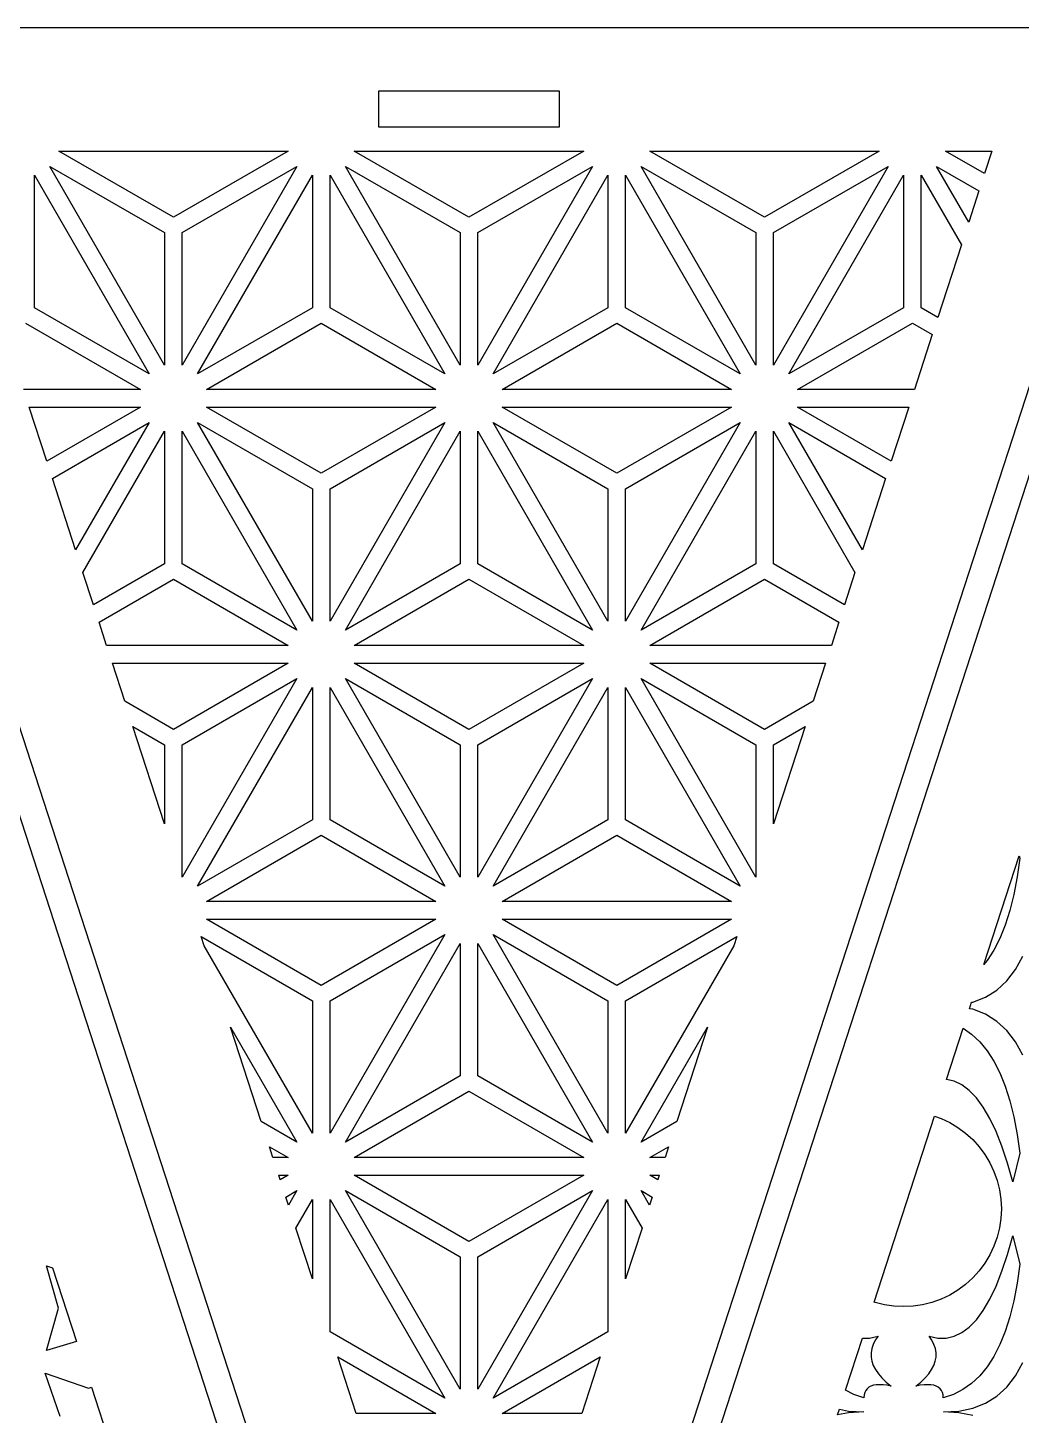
# Model space of a CAD drawing. Header units: metres. Extents: x 20 to 1108, y 20 to 485.
# Drawn here: x 593.2 to 703.3, y 97.1 to 250.8 of the extents above; entities that cross this region are included whole.
import ezdxf

# ---------------------------------------------------------------- set-up
doc = ezdxf.new("R2010")
doc.units = ezdxf.units.M

msp = doc.modelspace()

# ---------------------------------------------------------------- linework, layer by layer
for p, q in [((638.926, 20), (563.926, 250.826)), ((717.081, 250.826), (567.081, 250.826)), ((567.081, 250.826), (642.081, 20.0001)), ((642.081, 20.0001), (717.081, 250.826)), ((720.235, 250.826), (645.235, 20)), ((632.081, 239.826), (632.081, 243.826)), ((632.081, 243.826), (652.081, 243.826)), ((652.081, 243.826), (652.081, 239.826)), ((652.081, 239.826), (632.081, 239.826)), ((596.623, 237.167), (622.039, 237.167)), ((609.331, 229.831), (596.623, 237.167)), ((622.039, 237.167), (609.331, 229.831)), ((629.373, 237.167), (654.789, 237.167)), ((642.081, 229.831), (629.373, 237.167)), ((654.789, 237.167), (642.081, 229.831)), ((662.123, 237.167), (687.539, 237.167)), ((674.831, 229.831), (662.123, 237.167)), ((687.539, 237.167), (674.831, 229.831)), ((694.873, 237.167), (700.025, 237.167)), ((699.212, 234.663), (694.873, 237.167)), ((700.025, 237.167), (699.212, 234.663)), ((595.64, 235.466), (608.348, 228.129)), ((608.349, 213.455), (595.64, 235.466)), ((610.313, 228.129), (623.021, 235.466)), ((623.021, 235.466), (610.313, 213.455)), ((628.39, 235.466), (641.098, 228.129)), ((641.098, 213.455), (628.39, 235.466)), ((643.063, 228.129), (655.771, 235.466)), ((655.771, 235.466), (643.063, 213.455)), ((661.14, 235.466), (673.848, 228.129)), ((673.848, 213.455), (661.14, 235.466)), ((688.521, 235.466), (675.812, 213.455)), ((675.813, 228.129), (688.521, 235.466)), ((693.89, 235.466), (698.59, 232.752)), ((697.463, 229.279), (693.89, 235.466)), ((593.938, 219.809), (593.938, 234.483)), ((593.938, 234.483), (606.646, 212.472)), ((612.015, 212.472), (624.724, 234.483)), ((624.724, 234.483), (624.723, 219.809)), ((626.688, 219.809), (626.688, 234.483)), ((626.688, 234.483), (639.396, 212.472)), ((644.765, 212.472), (657.473, 234.483)), ((657.473, 234.483), (657.473, 219.809)), ((659.438, 219.809), (659.437, 234.483)), ((659.437, 234.483), (672.146, 212.472)), ((677.515, 212.472), (690.223, 234.483)), ((690.223, 234.483), (690.223, 219.809)), ((692.188, 219.809), (692.187, 234.483)), ((692.187, 234.483), (696.644, 226.763)), ((698.59, 232.752), (697.463, 229.279)), ((608.348, 228.129), (608.349, 213.455)), ((610.313, 213.455), (610.313, 228.129)), ((641.098, 228.129), (641.098, 213.455)), ((643.063, 213.455), (643.063, 228.129)), ((673.848, 228.129), (673.848, 213.455)), ((675.812, 213.455), (675.813, 228.129)), ((696.644, 226.763), (694.038, 218.741)), ((606.646, 212.472), (593.938, 219.809)), ((624.723, 219.809), (612.015, 212.472)), ((639.396, 212.472), (626.688, 219.809)), ((657.473, 219.809), (644.765, 212.472)), ((672.146, 212.472), (659.438, 219.809)), ((690.223, 219.809), (677.515, 212.472)), ((694.038, 218.741), (692.188, 219.809)), ((592.956, 218.107), (605.664, 210.771)), ((612.998, 210.771), (625.706, 218.107)), ((625.706, 218.107), (638.414, 210.771)), ((645.748, 210.771), (658.456, 218.107)), ((658.456, 218.107), (671.164, 210.771)), ((678.498, 210.771), (691.206, 218.107)), ((691.206, 218.107), (693.418, 216.83)), ((693.418, 216.83), (691.448, 210.771)), ((605.664, 210.771), (592.714, 210.771)), ((638.414, 210.771), (612.998, 210.771)), ((671.164, 210.771), (645.748, 210.771)), ((691.448, 210.771), (678.498, 210.771)), ((593.352, 208.805), (605.664, 208.805)), ((595.297, 202.82), (593.352, 208.805)), ((605.664, 208.805), (595.297, 202.82)), ((612.998, 208.805), (638.414, 208.805)), ((625.706, 201.469), (612.998, 208.805)), ((638.414, 208.805), (625.706, 201.469)), ((645.748, 208.805), (671.164, 208.805)), ((658.456, 201.469), (645.748, 208.805)), ((671.164, 208.805), (658.456, 201.469)), ((678.498, 208.805), (690.809, 208.805)), ((688.865, 202.82), (678.498, 208.805)), ((690.809, 208.805), (688.865, 202.82)), ((595.918, 200.909), (606.646, 207.104)), ((606.646, 207.104), (598.493, 192.983)), ((599.31, 190.466), (608.349, 206.121)), ((608.349, 206.121), (608.348, 191.447)), ((610.313, 191.447), (610.313, 206.121)), ((610.313, 206.121), (623.021, 184.11)), ((612.015, 207.104), (624.723, 199.767)), ((624.724, 185.093), (612.015, 207.104)), ((626.688, 199.767), (639.396, 207.104)), ((639.396, 207.104), (626.688, 185.093)), ((628.39, 184.11), (641.098, 206.121)), ((641.098, 206.121), (641.098, 191.447)), ((643.063, 191.447), (643.063, 206.121)), ((643.063, 206.121), (655.771, 184.11)), ((644.765, 207.104), (657.473, 199.767)), ((657.473, 185.093), (644.765, 207.104)), ((672.146, 207.104), (659.437, 185.093)), ((659.438, 199.767), (672.146, 207.104)), ((661.14, 184.11), (673.848, 206.121)), ((673.848, 206.121), (673.848, 191.447)), ((675.813, 191.447), (675.812, 206.121)), ((675.812, 206.121), (684.851, 190.466)), ((677.515, 207.104), (688.244, 200.909)), ((685.669, 192.983), (677.515, 207.104)), ((598.493, 192.983), (595.918, 200.909)), ((688.244, 200.909), (685.669, 192.983)), ((624.723, 199.767), (624.724, 185.093)), ((626.688, 185.093), (626.688, 199.767)), ((657.473, 199.767), (657.473, 185.093)), ((659.437, 185.093), (659.438, 199.767)), ((608.348, 191.447), (600.469, 186.899)), ((623.021, 184.11), (610.313, 191.447)), ((641.098, 191.447), (628.39, 184.11)), ((655.771, 184.11), (643.063, 191.447)), ((673.848, 191.447), (661.14, 184.11)), ((683.692, 186.899), (675.813, 191.447)), ((600.469, 186.899), (599.31, 190.466)), ((601.09, 184.987), (609.331, 189.745)), ((609.331, 189.745), (622.039, 182.408)), ((629.373, 182.408), (642.081, 189.745)), ((642.081, 189.745), (654.789, 182.408)), ((662.123, 182.408), (674.831, 189.745)), ((674.831, 189.745), (683.071, 184.987)), ((684.851, 190.466), (683.692, 186.899)), ((601.928, 182.408), (601.09, 184.987)), ((683.071, 184.987), (682.233, 182.408)), ((622.039, 182.408), (601.928, 182.408)), ((654.789, 182.408), (629.373, 182.408)), ((682.233, 182.408), (662.123, 182.408)), ((603.94, 176.219), (602.567, 180.443)), ((602.567, 180.443), (622.039, 180.443)), ((622.039, 180.443), (609.331, 173.107)), ((629.373, 180.443), (654.789, 180.443)), ((642.081, 173.107), (629.373, 180.443)), ((654.789, 180.443), (642.081, 173.107)), ((662.123, 180.443), (681.594, 180.443)), ((674.831, 173.107), (662.123, 180.443)), ((681.594, 180.443), (680.221, 176.219)), ((610.313, 171.404), (623.021, 178.741)), ((623.021, 178.741), (610.313, 156.731)), ((628.39, 178.741), (641.098, 171.404)), ((641.098, 156.731), (628.39, 178.741)), ((643.063, 171.404), (655.771, 178.741)), ((655.771, 178.741), (643.063, 156.731)), ((661.14, 178.741), (673.848, 171.404)), ((673.848, 156.731), (661.14, 178.741)), ((612.015, 155.748), (624.724, 177.759)), ((624.724, 177.759), (624.723, 163.085)), ((626.688, 163.085), (626.688, 177.759)), ((626.688, 177.759), (639.396, 155.748)), ((644.765, 155.748), (657.473, 177.759)), ((657.473, 177.759), (657.473, 163.085)), ((659.438, 163.085), (659.437, 177.759)), ((659.437, 177.759), (672.146, 155.748)), ((609.331, 173.107), (603.94, 176.219)), ((680.221, 176.219), (674.831, 173.107)), ((604.847, 173.426), (608.348, 171.404)), ((608.348, 162.65), (604.847, 173.426)), ((675.813, 171.404), (679.314, 173.426)), ((679.314, 173.426), (675.813, 162.65)), ((608.348, 171.404), (608.348, 162.65)), ((610.313, 156.731), (610.313, 171.404)), ((641.098, 171.404), (641.098, 156.731)), ((643.063, 156.731), (643.063, 171.404)), ((673.848, 171.404), (673.848, 156.731)), ((675.813, 162.65), (675.813, 171.404)), ((624.723, 163.085), (612.015, 155.748)), ((639.396, 155.748), (626.688, 163.085)), ((657.473, 163.085), (644.765, 155.748)), ((672.146, 155.748), (659.438, 163.085)), ((612.998, 154.046), (625.706, 161.383)), ((625.706, 161.383), (638.414, 154.046)), ((645.748, 154.046), (658.456, 161.383)), ((658.456, 161.383), (671.164, 154.046)), ((699.138, 147.064), (703.05, 159.1)), ((703.109, 158.851), (702.818, 156.759)), ((703.05, 159.1), (703.109, 158.851)), ((702.818, 156.759), (702.452, 154.823)), ((638.414, 154.046), (612.998, 154.046)), ((671.164, 154.046), (645.748, 154.046)), ((702.452, 154.823), (702.01, 153.043)), ((702.01, 153.043), (701.493, 151.42)), ((612.998, 152.081), (638.414, 152.081)), ((625.706, 144.744), (612.998, 152.081)), ((638.414, 152.081), (625.706, 144.744)), ((645.748, 152.081), (671.164, 152.081)), ((658.456, 144.744), (645.748, 152.081)), ((671.164, 152.081), (658.456, 144.744)), ((701.493, 151.42), (700.9, 149.954)), ((612.747, 149.112), (612.409, 150.152)), ((612.409, 150.152), (624.723, 143.042)), ((624.724, 128.368), (612.747, 149.112)), ((626.688, 143.042), (639.396, 150.379)), ((639.396, 150.379), (626.688, 128.368)), ((628.39, 127.386), (641.098, 149.397)), ((641.098, 149.397), (641.098, 134.724)), ((643.063, 134.724), (643.063, 149.397)), ((643.063, 149.397), (655.771, 127.386)), ((644.765, 150.379), (657.473, 143.042)), ((657.473, 128.368), (644.765, 150.379)), ((671.415, 149.112), (659.437, 128.368)), ((659.438, 143.042), (671.753, 150.152)), ((671.753, 150.152), (671.415, 149.112)), ((700.9, 149.954), (700.232, 148.644)), ((700.232, 148.644), (699.489, 147.49)), ((702.634, 146.498), (703.441, 147.977)), ((699.489, 147.49), (699.138, 147.064)), ((701.676, 145.251), (702.634, 146.498)), ((700.567, 144.237), (701.676, 145.251)), ((624.723, 143.042), (624.724, 128.368)), ((626.688, 128.368), (626.688, 143.042)), ((657.473, 143.042), (657.473, 128.368)), ((659.437, 128.368), (659.438, 143.042)), ((697.903, 142.904), (699.31, 143.454)), ((699.31, 143.454), (700.567, 144.237)), ((697.548, 142.168), (697.778, 142.879)), ((697.903, 142.096), (697.548, 142.168)), ((697.778, 142.879), (697.903, 142.904)), ((699.31, 141.545), (697.903, 142.096)), ((700.567, 140.763), (699.31, 141.545)), ((619.064, 129.67), (615.67, 140.118)), ((615.67, 140.118), (623.021, 127.386)), ((661.14, 127.386), (668.492, 140.118)), ((668.492, 140.118), (665.097, 129.67)), ((694.994, 134.309), (696.843, 140.003)), ((696.843, 140.003), (697.775, 139.346)), ((701.676, 139.749), (700.567, 140.763)), ((697.775, 139.346), (698.67, 138.506)), ((698.67, 138.506), (699.489, 137.509)), ((702.634, 138.502), (701.676, 139.749)), ((703.441, 137.023), (702.634, 138.502)), ((699.489, 137.509), (700.232, 136.356)), ((700.232, 136.356), (700.9, 135.046)), ((641.098, 134.724), (628.39, 127.386)), ((655.771, 127.386), (643.063, 134.724)), ((695.833, 134.122), (694.994, 134.309)), ((696.69, 133.716), (695.833, 134.122)), ((697.514, 133.103), (696.69, 133.716)), ((700.9, 135.046), (701.493, 133.58)), ((629.373, 125.685), (642.081, 133.021)), ((642.081, 133.021), (654.789, 125.685)), ((698.304, 132.282), (697.514, 133.103)), ((699.062, 131.253), (698.304, 132.282)), ((701.493, 133.58), (702.01, 131.957)), ((699.786, 130.017), (699.062, 131.253)), ((702.01, 131.957), (702.452, 130.177)), ((623.021, 127.386), (619.064, 129.67)), ((665.097, 129.67), (661.14, 127.386)), ((686.987, 109.666), (693.679, 130.264)), ((693.679, 130.264), (694.383, 130.013)), ((694.383, 130.013), (695.344, 129.558)), ((695.344, 129.558), (696.257, 129.011)), ((700.477, 128.573), (699.786, 130.017)), ((702.452, 130.177), (702.818, 128.241)), ((696.257, 129.011), (697.11, 128.378)), ((697.11, 128.378), (697.898, 127.663)), ((697.898, 127.663), (698.613, 126.875)), ((701.135, 126.921), (700.477, 128.573)), ((702.818, 128.241), (703.109, 126.149)), ((620.359, 125.685), (619.971, 126.877)), ((619.971, 126.877), (622.039, 125.685)), ((662.123, 125.685), (664.19, 126.877)), ((664.19, 126.877), (663.802, 125.685)), ((698.613, 126.875), (699.246, 126.021)), ((701.759, 125.061), (701.135, 126.921)), ((703.109, 126.149), (702.349, 122.995)), ((622.039, 125.685), (620.359, 125.685)), ((654.789, 125.685), (629.373, 125.685)), ((663.802, 125.685), (662.123, 125.685)), ((699.246, 126.021), (699.793, 125.109)), ((699.793, 125.109), (700.248, 124.147)), ((702.349, 122.995), (701.759, 125.061)), ((620.998, 123.719), (622.039, 123.719)), ((621.163, 123.213), (620.998, 123.719)), ((622.039, 123.719), (621.163, 123.213)), ((629.373, 123.719), (654.789, 123.719)), ((642.081, 116.382), (629.373, 123.719)), ((654.789, 123.719), (642.081, 116.382)), ((662.123, 123.719), (663.164, 123.719)), ((662.999, 123.213), (662.123, 123.719)), ((663.164, 123.719), (662.999, 123.213)), ((700.248, 124.147), (700.606, 123.146)), ((700.606, 123.146), (700.865, 122.114)), ((621.783, 121.302), (623.021, 122.018)), ((623.021, 122.018), (622.08, 120.388)), ((628.39, 122.018), (641.098, 114.68)), ((641.098, 100.006), (628.39, 122.018)), ((643.063, 114.68), (655.771, 122.018)), ((655.771, 122.018), (643.063, 100.006)), ((661.14, 122.018), (662.379, 121.302)), ((662.082, 120.388), (661.14, 122.018)), ((700.865, 122.114), (701.02, 121.062)), ((622.08, 120.388), (621.783, 121.302)), ((622.898, 117.871), (624.724, 121.034)), ((624.724, 121.034), (624.723, 112.253)), ((626.688, 106.36), (626.688, 121.034)), ((626.688, 121.034), (639.396, 99.0236)), ((644.765, 99.0236), (657.473, 121.034)), ((657.473, 121.034), (657.473, 106.36)), ((659.437, 121.034), (661.263, 117.871)), ((659.438, 112.253), (659.437, 121.034)), ((662.379, 121.302), (662.082, 120.388)), ((701.02, 121.062), (701.073, 120)), ((701.073, 120), (701.02, 118.938)), ((701.02, 118.938), (700.865, 117.886)), ((624.723, 112.253), (622.898, 117.871)), ((661.263, 117.871), (659.438, 112.253)), ((700.606, 116.854), (700.248, 115.853)), ((700.865, 117.886), (700.606, 116.854)), ((701.759, 114.938), (702.349, 117.005)), ((702.349, 117.005), (703.109, 113.852)), ((700.248, 115.853), (699.793, 114.891)), ((641.098, 114.68), (641.098, 100.006)), ((643.063, 100.006), (643.063, 114.68)), ((699.246, 113.979), (698.613, 113.125)), ((699.793, 114.891), (699.246, 113.979)), ((701.135, 113.079), (701.759, 114.938)), ((703.109, 113.852), (702.818, 111.759)), ((596.612, 109), (595.249, 113.678)), ((595.249, 113.678), (595.936, 113.478)), ((595.936, 113.478), (598.594, 105.297)), ((697.898, 112.337), (697.11, 111.622)), ((698.613, 113.125), (697.898, 112.337)), ((700.477, 111.427), (701.135, 113.079)), ((696.257, 110.989), (695.344, 110.442)), ((697.11, 111.622), (696.257, 110.989)), ((699.786, 109.983), (700.477, 111.427)), ((702.818, 111.759), (702.452, 109.822)), ((687.089, 109.629), (686.987, 109.666)), ((688.121, 109.37), (687.089, 109.629)), ((689.173, 109.215), (688.121, 109.37)), ((690.235, 109.162), (689.173, 109.215)), ((691.298, 109.215), (690.235, 109.162)), ((692.349, 109.37), (691.298, 109.215)), ((693.382, 109.629), (692.349, 109.37)), ((694.383, 109.987), (693.382, 109.629)), ((695.344, 110.442), (694.383, 109.987)), ((699.062, 108.747), (699.786, 109.983)), ((702.452, 109.822), (702.01, 108.043)), ((595.249, 104.322), (596.612, 109)), ((697.514, 106.896), (698.304, 107.718)), ((698.304, 107.718), (699.062, 108.747)), ((702.01, 108.043), (701.493, 106.42)), ((639.396, 99.0236), (626.688, 106.36)), ((657.473, 106.36), (644.765, 99.0236)), ((695.833, 105.878), (696.69, 106.283)), ((696.69, 106.283), (697.514, 106.896)), ((701.493, 106.42), (700.9, 104.953)), ((598.594, 105.297), (595.249, 104.322)), ((683.812, 99.8955), (685.692, 105.682)), ((685.692, 105.682), (686.451, 105.689)), ((686.451, 105.689), (687.408, 105.907)), ((686.865, 104.975), (686.711, 104.509)), ((687.096, 105.44), (686.865, 104.975)), ((687.408, 105.907), (687.096, 105.44)), ((693.374, 105.44), (693.062, 105.907)), ((693.062, 105.907), (694.019, 105.689)), ((693.605, 104.975), (693.374, 105.44)), ((693.76, 104.509), (693.605, 104.975)), ((694.019, 105.689), (694.942, 105.68)), ((694.942, 105.68), (695.833, 105.878)), ((700.9, 104.953), (700.232, 103.644)), ((629.575, 97.3224), (627.534, 103.604)), ((627.534, 103.604), (638.414, 97.3224)), ((645.748, 97.3224), (656.628, 103.604)), ((656.628, 103.604), (654.587, 97.3224)), ((686.711, 104.509), (686.635, 104.045)), ((686.635, 104.045), (686.639, 103.581)), ((686.639, 103.581), (686.721, 103.118)), ((686.721, 103.118), (686.883, 102.656)), ((693.588, 102.656), (693.749, 103.118)), ((693.749, 103.118), (693.831, 103.581)), ((693.835, 104.045), (693.76, 104.509)), ((693.831, 103.581), (693.835, 104.045)), ((700.232, 103.644), (699.489, 102.49)), ((702.634, 101.498), (703.441, 102.977)), ((596.798, 97), (595.115, 101.812)), ((595.115, 101.812), (599.926, 100.128)), ((686.883, 102.656), (687.123, 102.194)), ((687.123, 102.194), (687.441, 101.734)), ((687.441, 101.734), (687.838, 101.274)), ((692.633, 101.274), (693.029, 101.734)), ((693.029, 101.734), (693.347, 102.194)), ((693.347, 102.194), (693.588, 102.656)), ((698.67, 101.494), (697.775, 100.653)), ((699.489, 102.49), (698.67, 101.494)), ((701.676, 100.251), (702.634, 101.498)), ((599.926, 100.128), (600.238, 100.237)), ((600.238, 100.237), (602.612, 92.9326)), ((686.194, 100.072), (686.043, 99.876)), ((686.386, 100.233), (686.194, 100.072)), ((686.62, 100.358), (686.386, 100.233)), ((686.893, 100.447), (686.62, 100.358)), ((687.207, 100.501), (686.893, 100.447)), ((687.561, 100.519), (687.207, 100.501)), ((687.957, 100.501), (687.561, 100.519)), ((687.838, 101.274), (688.314, 100.815)), ((688.392, 100.447), (687.957, 100.501)), ((688.314, 100.815), (688.868, 100.358)), ((688.868, 100.358), (688.392, 100.447)), ((691.602, 100.358), (692.156, 100.815)), ((692.078, 100.447), (691.602, 100.358)), ((692.513, 100.501), (692.078, 100.447)), ((692.156, 100.815), (692.633, 101.274)), ((692.909, 100.519), (692.513, 100.501)), ((693.263, 100.501), (692.909, 100.519)), ((693.577, 100.447), (693.263, 100.501)), ((693.85, 100.358), (693.577, 100.447)), ((694.084, 100.233), (693.85, 100.358)), ((694.276, 100.072), (694.084, 100.233)), ((694.427, 99.876), (694.276, 100.072)), ((696.805, 99.9697), (695.76, 99.4434)), ((697.775, 100.653), (696.805, 99.9697)), ((700.567, 99.2373), (701.676, 100.251)), ((684.711, 99.4434), (683.812, 99.8955)), ((685.831, 99.0732), (684.711, 99.4434)), ((685.861, 99.376), (685.831, 99.0732)), ((685.931, 99.6436), (685.861, 99.376)), ((686.043, 99.876), (685.931, 99.6436)), ((694.539, 99.6436), (694.427, 99.876)), ((694.609, 99.376), (694.539, 99.6436)), ((694.639, 99.0732), (694.609, 99.376)), ((695.76, 99.4434), (694.639, 99.0732)), ((697.903, 97.9043), (699.31, 98.4541)), ((699.31, 98.4541), (700.567, 99.2373)), ((638.414, 97.3224), (629.575, 97.3224)), ((654.587, 97.3224), (645.748, 97.3224)), ((682.926, 97.1689), (683.128, 97.79)), ((684.125, 97.4141), (682.926, 97.1689)), ((683.128, 97.79), (684.125, 97.5859)), ((684.125, 97.5859), (685.828, 97.5)), ((685.828, 97.5), (684.125, 97.4141)), ((694.642, 97.5), (696.345, 97.5859)), ((696.345, 97.4141), (694.642, 97.5)), ((696.345, 97.5859), (697.903, 97.9043)), ((697.903, 97.0957), (696.345, 97.4141))]:
    msp.add_line(p, q)

doc.saveas('drawing.dxf')
